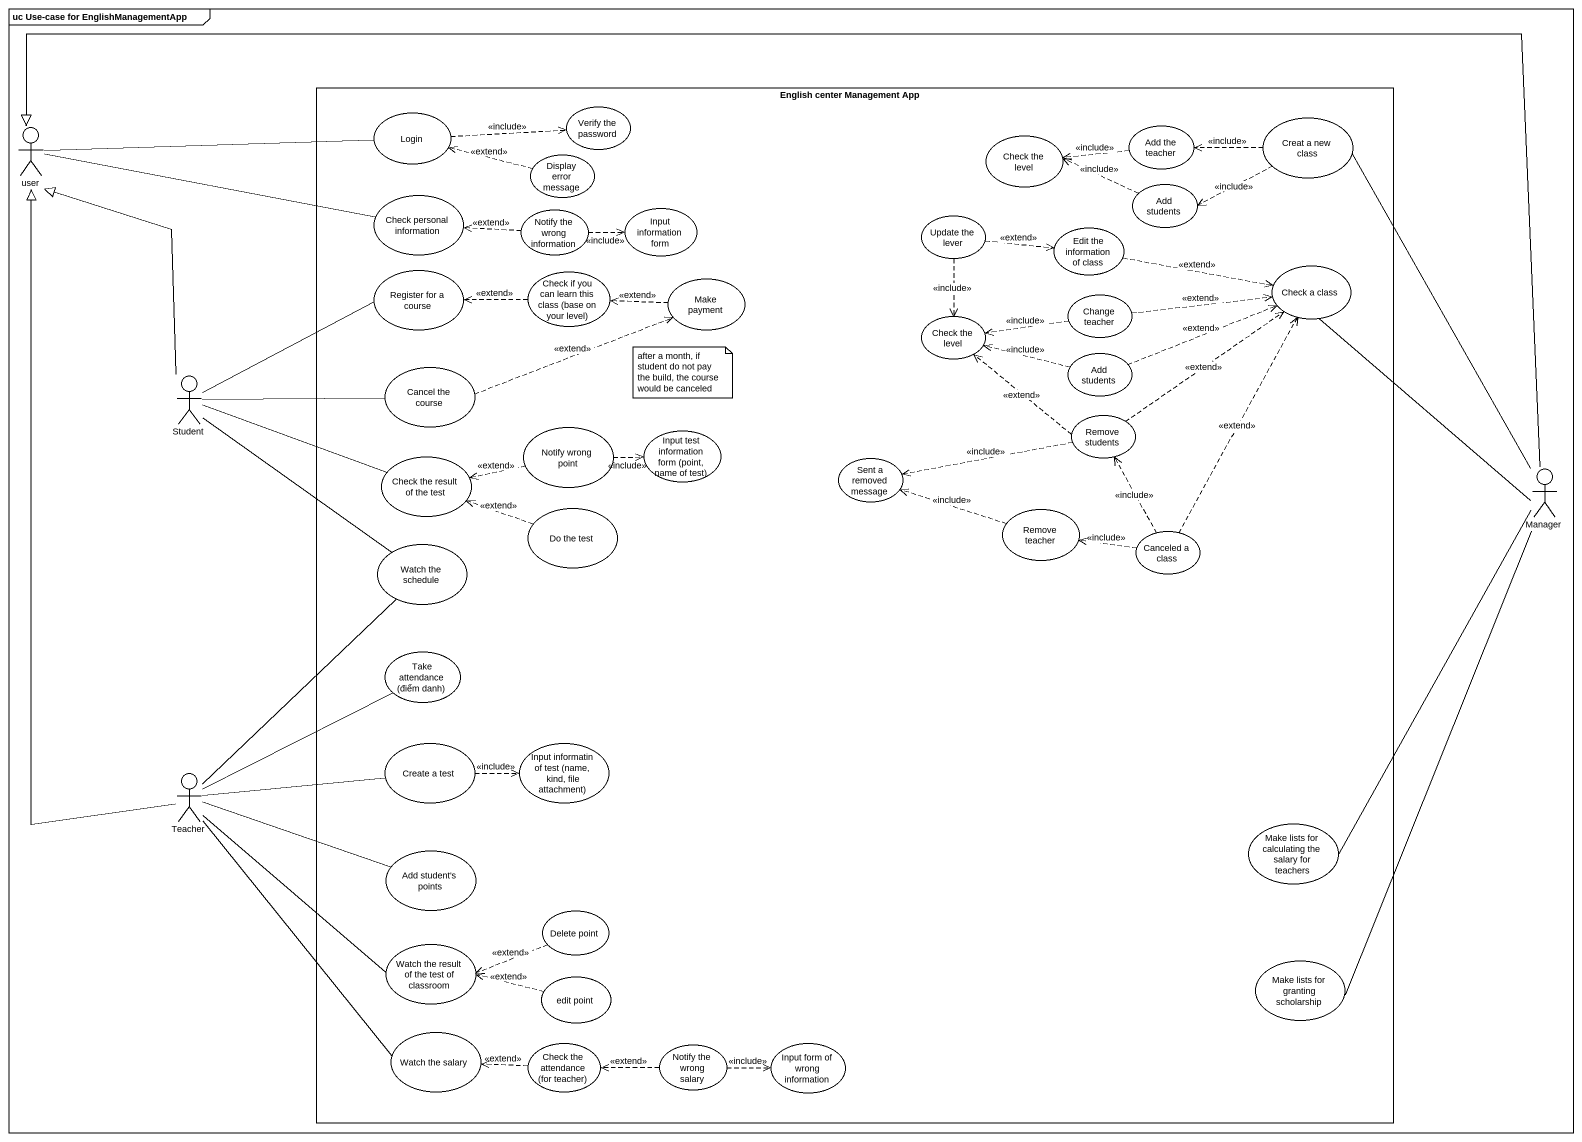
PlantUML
@startuml
mainframe uc Use-case for EnglishManagementApp
rectangle "English center Management App" as English_center_Management {
  usecase Login
  usecase "Verify the password" as Verify_the_password
  usecase "Add the teacher" as Add_the_teacher
  usecase "Creat a new class" as Creat_a_new_class
  usecase "Display error message" as Display_error_message
  usecase "Check the level" as Check_the_level
  usecase "Check personal information" as Check_personal_information
  usecase "Notify the wrong information" as Notify_the_wrong_information
  usecase "Input information form" as Input_information_form
  usecase "Add students" as Add_students
  usecase "Update the lever" as Update_the_lever
  usecase "Edit the information of class" as Edit_the_information_of
  usecase "Register for a course" as Register_for_a_course
  usecase "Check if you can learn this class (base on your level)" as Check_if_you_can_learn_this
  usecase "Make payment" as Make_payment
  usecase "Check a class" as Check_a_class
  usecase "Check the level" as Check_the_level_2
  usecase "Change teacher" as Change_teacher
  usecase "Add students" as Add_students_2
  usecase "Cancel the course" as Cancel_the_course
  usecase "Notify wrong point" as Notify_wrong_point
  usecase "Input test information form (point, name of test)" as Input_test_information_form
  usecase "Remove students" as Remove_students
  usecase "Check the result of the test" as Check_the_result_of_the_test
  usecase "Sent a removed message" as Sent_a_removed_message
  usecase "Do the test" as Do_the_test
  usecase "Remove teacher" as Remove_teacher
  usecase "Watch the schedule" as Watch_the_schedule
  usecase "Canceled a class" as Canceled_a_class
  usecase "Take attendance (điểm danh)" as Take_attendance_điểm_danh
  usecase "Create a test" as Create_a_test
  usecase "Input informatin of test (name, kind, file attachment)" as Input_informatin_of_test
  usecase "Make lists for calculating the salary for teachers" as Make_lists_for_calculating
  usecase "Add student's points" as Add_student_s_points
  usecase "Watch the result of the test of classroom" as Watch_the_result_of_the
  usecase "Delete point" as Delete_point
  usecase "edit point" as edit_point
  usecase "Make lists for granting scholarship" as Make_lists_for_granting
  usecase "Watch the salary" as Watch_the_salary
  usecase "Check the attendance (for teacher)" as Check_the_attendance_for
  usecase "Notify the wrong salary" as Notify_the_wrong_salary
  usecase "Input form of wrong information" as Input_form_of_wrong
}
actor user
actor Student
actor Manager
actor Teacher
user -right- Login
user -right- Check_personal_information
Login .right.> Verify_the_password : <<include>>
Add_the_teacher .left.> Check_the_level : <<include>>
Creat_a_new_class .left.> Add_the_teacher : <<include>>
Creat_a_new_class .left.> Add_students : <<include>>
Display_error_message .left.> Login : <<extend>>
Notify_the_wrong_information .left.> Check_personal_information : <<extend>>
Notify_the_wrong_information .right.> Input_information_form : <<include>>
Add_students .left.> Check_the_level : <<include>>
Update_the_lever .right.> Edit_the_information_of : <<extend>>
Update_the_lever ..> Check_the_level_2 : <<include>>
Edit_the_information_of .right.> Check_a_class : <<extend>>
Check_if_you_can_learn_this .left.> Register_for_a_course : <<extend>>
Make_payment .left.> Check_if_you_can_learn_this : <<extend>>
Change_teacher .right.> Check_a_class : <<extend>>
Change_teacher .left.> Check_the_level_2 : <<include>>
Add_students_2 .right.> Check_a_class : <<extend>>
Add_students_2 .left.> Check_the_level_2 : <<include>>
Student -up-|> user
Student -right- Register_for_a_course
Student -right- Cancel_the_course
Student -right- Check_the_result_of_the_test
Student -- Watch_the_schedule
Cancel_the_course .right.> Make_payment : <<extend>>
Notify_wrong_point .right.> Input_test_information_form : <<include>>
Notify_wrong_point .left.> Check_the_result_of_the_test : <<extend>>
Remove_students .up.> Check_a_class : <<extend>>
Remove_students .up.> Check_the_level_2 : <<extend>>
Remove_students .left.> Sent_a_removed_message : <<include>>
Manager -left-|> user
Manager -up- Creat_a_new_class
Manager -up- Check_a_class
Manager -- Make_lists_for_calculating
Manager -- Make_lists_for_granting
Do_the_test .left.> Check_the_result_of_the_test : <<extend>>
Remove_teacher .left.> Sent_a_removed_message : <<include>>
Canceled_a_class .up.> Check_a_class : <<extend>>
Canceled_a_class .up.> Remove_students : <<include>>
Canceled_a_class .left.> Remove_teacher : <<include>>
Create_a_test .right.> Input_informatin_of_test : <<include>>
Teacher -up-|> user
Teacher -up- Watch_the_schedule
Teacher -right- Take_attendance_điểm_danh
Teacher -right- Create_a_test
Teacher -right- Add_student_s_points
Teacher -- Watch_the_result_of_the
Teacher -- Watch_the_salary
Delete_point .left.> Watch_the_result_of_the : <<extend>>
edit_point .left.> Watch_the_result_of_the : <<extend>>
Check_the_attendance_for .left.> Watch_the_salary : <<extend>>
Notify_the_wrong_salary .left.> Check_the_attendance_for : <<extend>>
Notify_the_wrong_salary .right.> Input_form_of_wrong : <<include>>
note as N1
  after a month, if student do not pay the build, the course would be canceled
end note
@enduml
